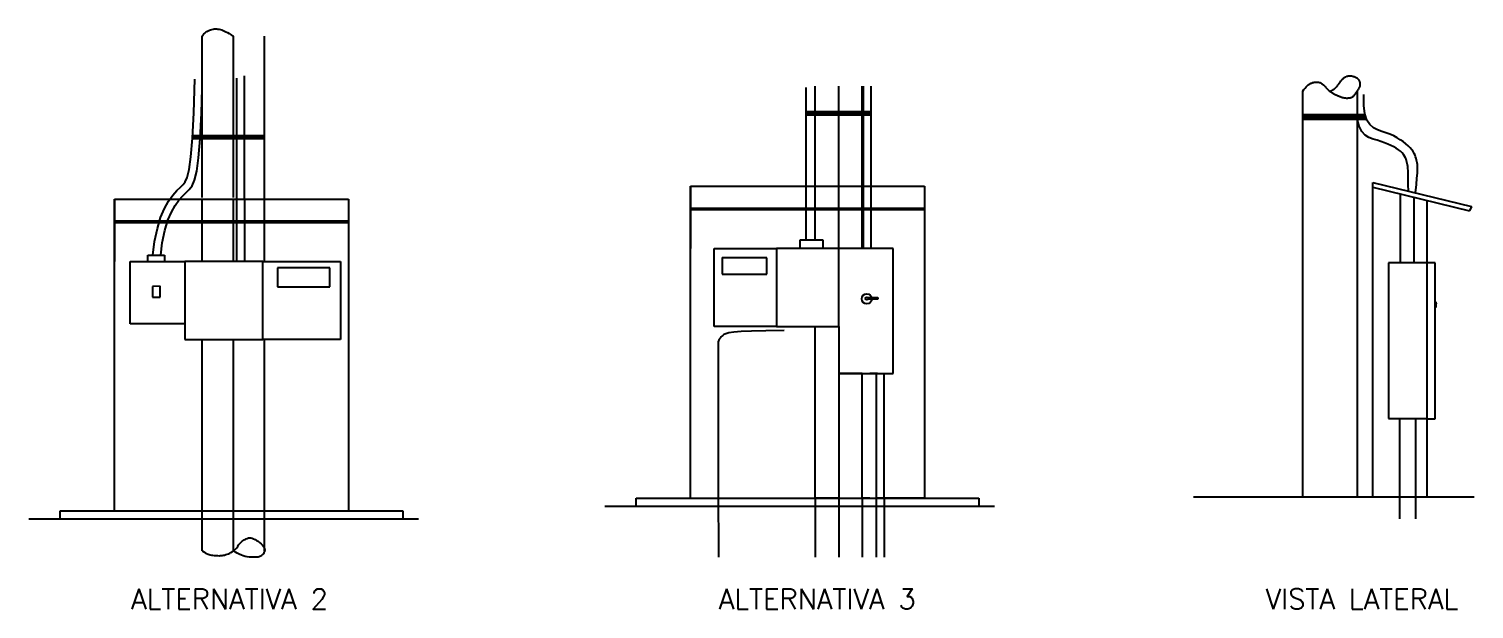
# Model space of a CAD drawing. Extents: x 0 to 422, y 0 to 49.
# Drawn here: x 0.3468 to 0.5323, y 0.5546 to 0.629 of the extents above; entities that cross this region are included whole.
import ezdxf

# ---------------------------------------------------------------- set-up
doc = ezdxf.new("R2010")
doc.units = 0
doc.header["$LTSCALE"] = 100
doc.header["$MEASUREMENT"] = 0
doc.linetypes.add('DASHED', pattern=[0.75, 0.5, -0.25])
doc.layers.get('0').update_dxf_attribs({"linetype": 'CONTINUOUS'})
doc.styles.add('ROMANS', font='ROMANS.shx', dxfattribs={"height": 250})

msp = doc.modelspace()

# ---------------------------------------------------------------- linework, layer by layer
for p, q in [((0.36905, 0.60739), (0.36905, 0.62809)), ((0.37705, 0.60721), (0.37705, 0.62809)), ((0.37348, 0.60721), (0.37348, 0.62273)), ((0.37448, 0.60721), (0.37448, 0.62299)), ((0.44657, 0.60892), (0.44657, 0.62152)), ((0.44773, 0.60892), (0.44773, 0.6217)), ((0.45373, 0.60908), (0.45373, 0.6217)), ((0.4539, 0.60876), (0.4539, 0.6217)), ((0.4549, 0.60908), (0.4549, 0.6217)), ((0.51028, 0.56904), (0.51028, 0.62104)), ((0.51728, 0.62104), (0.51728, 0.56904)), ((0.4549, 0.61838), (0.44657, 0.61838)), ((0.4549, 0.61818), (0.44657, 0.61818)), ((0.4549, 0.61798), (0.44657, 0.61798)), ((0.51026, 0.61806), (0.51828, 0.61806)), ((0.51026, 0.61786), (0.51835, 0.61786)), ((0.51026, 0.61766), (0.51842, 0.61766)), ((0.51026, 0.61746), (0.51847, 0.61746)), ((0.36786, 0.61537), (0.37705, 0.61537)), ((0.36786, 0.61517), (0.37705, 0.61517)), ((0.36786, 0.61497), (0.37705, 0.61497)), ((0.43173, 0.56885), (0.43173, 0.60885)), ((0.43173, 0.60885), (0.46173, 0.60885)), ((0.43173, 0.60885), (0.43173, 0.60605)), ((0.46173, 0.60885), (0.46173, 0.56885)), ((0.51928, 0.60935), (0.53193, 0.60627)), ((0.51928, 0.60873), (0.51928, 0.60935)), ((0.51928, 0.56904), (0.51928, 0.60873)), ((0.51928, 0.60873), (0.5317, 0.60571)), ((0.3578, 0.56721), (0.3578, 0.60721)), ((0.3578, 0.60721), (0.3878, 0.60721)), ((0.3578, 0.60721), (0.3578, 0.60441)), ((0.37348, 0.60721), (0.37448, 0.60721)), ((0.3878, 0.60721), (0.3878, 0.56721)), ((0.52628, 0.56904), (0.52628, 0.60704)), ((0.43173, 0.60605), (0.46173, 0.60605)), ((0.43173, 0.60585), (0.46173, 0.60585)), ((0.43173, 0.60585), (0.43173, 0.60085)), ((0.53193, 0.60627), (0.5317, 0.60571)), ((0.3578, 0.60441), (0.3878, 0.60441)), ((0.3578, 0.60421), (0.3878, 0.60421)), ((0.3578, 0.60421), (0.3578, 0.59921)), ((0.44873, 0.60194), (0.44575, 0.60194)), ((0.44575, 0.60194), (0.44575, 0.60085)), ((0.44873, 0.60085), (0.44873, 0.60194)), ((0.3598, 0.59921), (0.3668, 0.59921)), ((0.3598, 0.59121), (0.3598, 0.59921)), ((0.36206, 0.59921), (0.36206, 0.60003)), ((0.36206, 0.60003), (0.36418, 0.60003)), ((0.36418, 0.60003), (0.36418, 0.59921)), ((0.3668, 0.59921), (0.3668, 0.58921)), ((0.3768, 0.59921), (0.3668, 0.59921)), ((0.3668, 0.59921), (0.3668, 0.59121)), ((0.3768, 0.58921), (0.3768, 0.59921)), ((0.3768, 0.59921), (0.3868, 0.59921)), ((0.3868, 0.59921), (0.3868, 0.58921)), ((0.43473, 0.60085), (0.44273, 0.60085)), ((0.43473, 0.59085), (0.43473, 0.60085)), ((0.43577, 0.5997), (0.43577, 0.59758)), ((0.44152, 0.59969), (0.43577, 0.59969)), ((0.43577, 0.59969), (0.43577, 0.59912)), ((0.44152, 0.59758), (0.44152, 0.59969)), ((0.44273, 0.60085), (0.44273, 0.59085)), ((0.45773, 0.60085), (0.44273, 0.60085)), ((0.44273, 0.60085), (0.44273, 0.59085)), ((0.45073, 0.59085), (0.45073, 0.60085)), ((0.45773, 0.58485), (0.45773, 0.60085)), ((0.38542, 0.59841), (0.37872, 0.59841)), ((0.37872, 0.59841), (0.37872, 0.59749)), ((0.37872, 0.59807), (0.37872, 0.59595)), ((0.38542, 0.59595), (0.38542, 0.59841)), ((0.43577, 0.59758), (0.44152, 0.59758)), ((0.52728, 0.59904), (0.52628, 0.59904)), ((0.52728, 0.57904), (0.52728, 0.59904)), ((0.36364, 0.59603), (0.36268, 0.59599)), ((0.36268, 0.59599), (0.36268, 0.59461)), ((0.36364, 0.59461), (0.36364, 0.59603)), ((0.37872, 0.59595), (0.38542, 0.59595)), ((0.36268, 0.59461), (0.36364, 0.59461)), ((0.45448, 0.59457), (0.45576, 0.59457)), ((0.45576, 0.59438), (0.45449, 0.59438)), ((0.45576, 0.59457), (0.45576, 0.59438)), ((0.52728, 0.59403), (0.52738, 0.59403)), ((0.52738, 0.59403), (0.52738, 0.59331)), ((0.52738, 0.59385), (0.52748, 0.59379)), ((0.52747, 0.59377), (0.52738, 0.5938)), ((0.52748, 0.59379), (0.52747, 0.59377)), ((0.52738, 0.59331), (0.52728, 0.59331)), ((0.3668, 0.59121), (0.3598, 0.59121)), ((0.44273, 0.59085), (0.43473, 0.59085)), ((0.44273, 0.59085), (0.45073, 0.59085)), ((0.44773, 0.59084), (0.44773, 0.59085)), ((0.45073, 0.59085), (0.45073, 0.58485)), ((0.3668, 0.58921), (0.3768, 0.58921)), ((0.3868, 0.58921), (0.3768, 0.58921)), ((0.45073, 0.58485), (0.45773, 0.58485)), ((0.45373, 0.58485), (0.45073, 0.58485)), ((0.45573, 0.58485), (0.45473, 0.58485)), ((0.52628, 0.56904), (0.52628, 0.57904)), ((0.52628, 0.57904), (0.52728, 0.57904)), ((0.42073, 0.56785), (0.47073, 0.56785)), ((0.42073, 0.56785), (0.42473, 0.56785)), ((0.42473, 0.56885), (0.46873, 0.56885)), ((0.42473, 0.56885), (0.43173, 0.56885)), ((0.42473, 0.56785), (0.42473, 0.56885)), ((0.45073, 0.56885), (0.44773, 0.56885)), ((0.45473, 0.56885), (0.45373, 0.56885)), ((0.46173, 0.56885), (0.45573, 0.56885)), ((0.46873, 0.56885), (0.46873, 0.56785)), ((0.49628, 0.56904), (0.53228, 0.56904)), ((0.49628, 0.56904), (0.51028, 0.56904)), ((0.51728, 0.56904), (0.51928, 0.56904)), ((0.51928, 0.56904), (0.52628, 0.56904)), ((0.3468, 0.56621), (0.3968, 0.56621)), ((0.3468, 0.56621), (0.3508, 0.56621)), ((0.3508, 0.56621), (0.3508, 0.56721)), ((0.3508, 0.56721), (0.3948, 0.56721)), ((0.3508, 0.56721), (0.3578, 0.56721)), ((0.3578, 0.56721), (0.3688, 0.56721)), ((0.3948, 0.56721), (0.3948, 0.56621))]:
    msp.add_line(p, q)
at = {"linetype": 'DASHED'}
for p, q in [((0.37305, 0.60739), (0.37305, 0.62809)), ((0.45073, 0.60892), (0.45073, 0.6217)), ((0.44657, 0.60194), (0.44657, 0.60892)), ((0.44773, 0.60194), (0.44773, 0.60892)), ((0.45073, 0.60085), (0.45073, 0.60892)), ((0.45373, 0.60085), (0.45373, 0.60908)), ((0.4539, 0.60085), (0.4539, 0.60876)), ((0.4549, 0.60085), (0.4549, 0.60908)), ((0.36905, 0.59921), (0.36905, 0.60705)), ((0.37305, 0.59921), (0.37305, 0.60721)), ((0.37348, 0.59921), (0.37348, 0.60721)), ((0.37448, 0.60721), (0.37448, 0.59921)), ((0.37705, 0.59921), (0.37705, 0.60721)), ((0.52628, 0.59904), (0.52128, 0.59904)), ((0.52128, 0.59904), (0.52128, 0.57906)), ((0.52461, 0.59904), (0.52261, 0.59904)), ((0.44773, 0.56885), (0.44773, 0.59084)), ((0.36905, 0.56209), (0.36905, 0.58921)), ((0.37305, 0.56209), (0.37305, 0.58921)), ((0.37705, 0.56209), (0.37705, 0.58921)), ((0.45073, 0.58485), (0.45073, 0.56885)), ((0.45373, 0.56885), (0.45373, 0.58485)), ((0.45555, 0.58485), (0.45555, 0.56885)), ((0.45655, 0.56885), (0.45655, 0.58485)), ((0.52128, 0.57906), (0.52611, 0.57906)), ((0.5227, 0.57892), (0.5227, 0.56622)), ((0.52474, 0.57906), (0.52474, 0.56622)), ((0.44773, 0.56885), (0.44773, 0.5613)), ((0.45073, 0.56885), (0.45073, 0.5613)), ((0.45373, 0.56885), (0.45373, 0.5613)), ((0.45555, 0.56885), (0.45555, 0.5613)), ((0.45655, 0.56885), (0.45655, 0.5613))]:
    msp.add_line(p, q, dxfattribs=at)
for points in [[(0.36905, 0.62809), (0.36914, 0.62824), (0.36925, 0.62838), (0.36938, 0.6285), (0.36951, 0.62861), (0.36965, 0.62871), (0.36981, 0.62879), (0.36996, 0.62886), (0.37012, 0.62892), (0.37028, 0.62896), (0.37043, 0.629), (0.37059, 0.62902), (0.37075, 0.62903), (0.3709, 0.62902), (0.37106, 0.62901), (0.37122, 0.62898), (0.37138, 0.62894), (0.37155, 0.62889), (0.37171, 0.62883), (0.37189, 0.62875), (0.37208, 0.62866), (0.37229, 0.62855), (0.37252, 0.62842), (0.37277, 0.62827), (0.37305, 0.62809)], [(0.36272, 0.60003), (0.36293, 0.60177), (0.36328, 0.60344), (0.3637, 0.60483), (0.36418, 0.60599), (0.36471, 0.60693), (0.36525, 0.60769), (0.36579, 0.60829), (0.36626, 0.60875), (0.36661, 0.60909), (0.36686, 0.60942), (0.3671, 0.60997), (0.36735, 0.61099), (0.36758, 0.61262), (0.36778, 0.615), (0.36795, 0.61828), (0.36809, 0.6226)], [(0.36372, 0.60003), (0.36392, 0.60161), (0.36425, 0.60319), (0.36464, 0.60449), (0.36508, 0.60555), (0.36555, 0.60639), (0.36604, 0.60706), (0.36651, 0.60759), (0.36696, 0.60803), (0.36737, 0.60843), (0.36773, 0.60891), (0.36805, 0.60965), (0.36833, 0.6108), (0.36857, 0.61251), (0.36878, 0.61493), (0.36895, 0.61823), (0.36905, 0.62138)], [(0.51028, 0.62104), (0.51045, 0.62126), (0.5106, 0.62145), (0.51072, 0.62159), (0.51082, 0.6217), (0.51091, 0.62179), (0.51099, 0.62186), (0.51106, 0.62191), (0.51113, 0.62196), (0.5112, 0.622), (0.51126, 0.62203), (0.51134, 0.62207), (0.51141, 0.62209), (0.51148, 0.62212), (0.51156, 0.62214), (0.51165, 0.62216), (0.51174, 0.62218), (0.51183, 0.6222), (0.51193, 0.62221), (0.51203, 0.62221), (0.51213, 0.62221), (0.51223, 0.62221), (0.51233, 0.62219), (0.51243, 0.62217), (0.51253, 0.62214), (0.51262, 0.6221), (0.51271, 0.62204), (0.51279, 0.62199), (0.51287, 0.62192), (0.51294, 0.62185), (0.51302, 0.62178), (0.51308, 0.62171), (0.51315, 0.62164), (0.51321, 0.62157), (0.51327, 0.6215), (0.51333, 0.62144), (0.51339, 0.62138), (0.51345, 0.62132), (0.51351, 0.62126), (0.51357, 0.62121), (0.51363, 0.62115), (0.51369, 0.6211), (0.51376, 0.62105), (0.51382, 0.621), (0.51389, 0.62095), (0.51396, 0.6209), (0.51403, 0.62086), (0.51409, 0.62082), (0.51416, 0.62078), (0.51423, 0.62074), (0.5143, 0.6207), (0.51437, 0.62066), (0.51444, 0.62063), (0.51451, 0.62059), (0.51459, 0.62056), (0.51466, 0.62053), (0.51473, 0.6205), (0.5148, 0.62046), (0.51487, 0.62043), (0.51495, 0.6204), (0.51502, 0.62037), (0.51509, 0.62034), (0.51517, 0.62032), (0.51524, 0.62029), (0.51531, 0.62027), (0.51538, 0.62025), (0.51544, 0.62023), (0.51551, 0.62022), (0.51557, 0.6202), (0.51564, 0.62019), (0.5157, 0.62018), (0.51576, 0.62017), (0.51581, 0.62017), (0.51587, 0.62016), (0.51592, 0.62016), (0.51598, 0.62016), (0.51603, 0.62016), (0.51608, 0.62016), (0.51614, 0.62017), (0.5162, 0.62017), (0.51626, 0.62018), (0.51632, 0.62019), (0.51639, 0.62021), (0.51645, 0.62023), (0.51652, 0.62025), (0.51659, 0.62028), (0.51666, 0.62032), (0.51673, 0.62036), (0.5168, 0.62042), (0.51686, 0.62048), (0.51693, 0.62054), (0.51699, 0.62061), (0.51705, 0.62069), (0.5171, 0.62077), (0.51716, 0.62085), (0.51721, 0.62093), (0.51726, 0.621), (0.51731, 0.62108), (0.51736, 0.62115), (0.51741, 0.62121), (0.51745, 0.62128), (0.51749, 0.62135), (0.51753, 0.62141), (0.51756, 0.62148), (0.51759, 0.62155), (0.51762, 0.62162), (0.51764, 0.6217), (0.51765, 0.62177), (0.51766, 0.62185), (0.51767, 0.62192), (0.51767, 0.622), (0.51766, 0.62208), (0.51765, 0.62215), (0.51763, 0.62223), (0.5176, 0.6223), (0.51757, 0.62237), (0.51753, 0.62244), (0.51749, 0.6225), (0.51743, 0.62256), (0.51737, 0.62262), (0.51731, 0.62267), (0.51723, 0.62272), (0.51716, 0.62277), (0.51707, 0.62281), (0.51699, 0.62284), (0.5169, 0.62287), (0.51682, 0.6229), (0.51673, 0.62292), (0.51665, 0.62294), (0.51657, 0.62295), (0.5165, 0.62296), (0.51643, 0.62297), (0.51636, 0.62297), (0.51629, 0.62297), (0.51623, 0.62297), (0.51616, 0.62296), (0.5161, 0.62295), (0.51604, 0.62294), (0.51598, 0.62293), (0.51592, 0.62291), (0.51586, 0.62288), (0.5158, 0.62286), (0.51574, 0.62283), (0.51568, 0.62279), (0.51561, 0.62275), (0.51555, 0.62271), (0.51549, 0.62266), (0.51543, 0.6226), (0.51536, 0.62254), (0.5153, 0.62248), (0.51524, 0.62241), (0.51518, 0.62234), (0.51511, 0.62227), (0.51505, 0.62219), (0.51499, 0.62211), (0.51493, 0.62204), (0.51488, 0.62196), (0.51482, 0.62188), (0.51477, 0.62181), (0.51471, 0.62174), (0.51466, 0.62167), (0.51462, 0.62162), (0.51457, 0.62156), (0.51453, 0.62151), (0.51449, 0.62147), (0.51444, 0.62143), (0.5144, 0.62138), (0.51436, 0.62135), (0.51431, 0.62131), (0.51426, 0.62127), (0.51421, 0.62123), (0.51416, 0.62119), (0.51411, 0.62116), (0.51406, 0.62113), (0.51401, 0.6211), (0.51396, 0.62107), (0.51391, 0.62105)], [(0.52476, 0.60801), (0.52487, 0.60907), (0.52495, 0.60991), (0.525, 0.61054), (0.52502, 0.61102), (0.52502, 0.61138), (0.52501, 0.61164), (0.52498, 0.61184), (0.52494, 0.61203), (0.5249, 0.61221), (0.52485, 0.61241), (0.52478, 0.61262), (0.5247, 0.61284), (0.52459, 0.61306), (0.52445, 0.6133), (0.52428, 0.61354), (0.52407, 0.61379), (0.52382, 0.61405), (0.52352, 0.61431), (0.52319, 0.61457), (0.52281, 0.61482), (0.5224, 0.61507), (0.52196, 0.6153), (0.52148, 0.61552), (0.52097, 0.61571), (0.52043, 0.61589), (0.51989, 0.61609), (0.51937, 0.61636), (0.51891, 0.61676), (0.51853, 0.61733), (0.51826, 0.61813), (0.51812, 0.61921), (0.51815, 0.6206)], [(0.52386, 0.60818), (0.52384, 0.60911), (0.52383, 0.60984), (0.52381, 0.6104), (0.5238, 0.61083), (0.52378, 0.61115), (0.52376, 0.61139), (0.52374, 0.61158), (0.52371, 0.61175), (0.52367, 0.61193), (0.52362, 0.61211), (0.52355, 0.61231), (0.52346, 0.61251), (0.52334, 0.61271), (0.5232, 0.61292), (0.52303, 0.61312), (0.52282, 0.61333), (0.52258, 0.61352), (0.52229, 0.61372), (0.52197, 0.61391), (0.52161, 0.61409), (0.52122, 0.61426), (0.52079, 0.61443), (0.52033, 0.61459), (0.51984, 0.61475), (0.51932, 0.61491), (0.51879, 0.61511), (0.5183, 0.61542), (0.51786, 0.61588), (0.51751, 0.61656), (0.51728, 0.61751), (0.51728, 0.61752)]]:
    msp.add_lwpolyline(points)
at = {"const_width": 0.00000002}
for points in [[(0.37305, 0.62809), (0.37338, 0.62853), (0.37376, 0.62865), (0.37438, 0.62859), (0.37514, 0.62815), (0.37594, 0.62779), (0.37705, 0.62809), (0.377, 0.62859), (0.3762, 0.62883), (0.3752, 0.62865), (0.3747, 0.62841)], [(0.36809, 0.6226), (0.36815, 0.62256), (0.36821, 0.62254), (0.36825, 0.62251), (0.36829, 0.62249), (0.36832, 0.62248), (0.36834, 0.62246), (0.36836, 0.62245), (0.36838, 0.62244), (0.3684, 0.62242), (0.36841, 0.62241), (0.36843, 0.62241), (0.36845, 0.6224), (0.36846, 0.62239), (0.36848, 0.62238), (0.3685, 0.62237), (0.36852, 0.62237), (0.36855, 0.62236), (0.36857, 0.62235), (0.3686, 0.62234), (0.36862, 0.62234), (0.36865, 0.62233), (0.36868, 0.62233), (0.3687, 0.62233), (0.36872, 0.62233), (0.36875, 0.62233), (0.36877, 0.62233), (0.36878, 0.62233), (0.3688, 0.62234), (0.36882, 0.62235), (0.36883, 0.62237), (0.36885, 0.62238), (0.36886, 0.6224), (0.36888, 0.62243), (0.36889, 0.62245), (0.36891, 0.62248), (0.36892, 0.62251), (0.36893, 0.62254), (0.36894, 0.62256), (0.36894, 0.62259), (0.36894, 0.62262), (0.36893, 0.62264), (0.36892, 0.62266), (0.36891, 0.62268), (0.3689, 0.6227), (0.36888, 0.62272), (0.36886, 0.62273), (0.36884, 0.62274), (0.36882, 0.62275), (0.3688, 0.62276), (0.36878, 0.62277), (0.36876, 0.62278), (0.36873, 0.62278), (0.36871, 0.62278), (0.36868, 0.62278), (0.36866, 0.62278), (0.36863, 0.62277), (0.3686, 0.62276), (0.36857, 0.62275), (0.36855, 0.62273), (0.36852, 0.62271), (0.36849, 0.62269), (0.36847, 0.62267), (0.36844, 0.62265), (0.36842, 0.62263), (0.36841, 0.62261), (0.36839, 0.62259), (0.36838, 0.62257), (0.36837, 0.62255), (0.36836, 0.62253), (0.36835, 0.62252), (0.36834, 0.6225), (0.36832, 0.62249)], [(0.36902, 0.62061), (0.36898, 0.62265)], [(0.37348, 0.62273), (0.37388, 0.62255), (0.37426, 0.62267), (0.37448, 0.62299), (0.37408, 0.62305), (0.37376, 0.62261)]]:
    msp.add_lwpolyline(points, dxfattribs=at)
at = {"linetype": 'DASHED'}
for points in [[(0.52283, 0.59904), (0.52283, 0.60786)], [(0.52461, 0.59904), (0.52461, 0.60743)], [(0.44375, 0.59034), (0.44137, 0.59033), (0.43955, 0.59028), (0.4382, 0.59022), (0.43725, 0.59014), (0.43662, 0.59005), (0.43623, 0.58994), (0.436, 0.58984), (0.43587, 0.58973), (0.43575, 0.58963), (0.43565, 0.58953), (0.43555, 0.58943), (0.43547, 0.58934), (0.4354, 0.58924), (0.43534, 0.58913), (0.43529, 0.58902), (0.43526, 0.58891), (0.43524, 0.58873), (0.43524, 0.58824), (0.43524, 0.58712), (0.43525, 0.58507), (0.43526, 0.58176), (0.43527, 0.57691), (0.43528, 0.57019), (0.43529, 0.5613)]]:
    msp.add_lwpolyline(points, dxfattribs=at)
msp.add_lwpolyline([(0.36905, 0.56209, 0.052254), (0.36979, 0.56168, 0.074403), (0.37036, 0.56153, 0.027415), (0.37123, 0.56148, 0.048427), (0.37172, 0.56153, 0.052955), (0.3724, 0.56173, 0.05076), (0.37305, 0.56209, 0.104021), (0.37359, 0.56267, -0.094109), (0.37418, 0.56333, -0.048183), (0.3747, 0.56364, -0.070802), (0.37508, 0.56377, -0.137435), (0.37544, 0.56373, -0.055531), (0.3762, 0.56333, -0.093992), (0.37693, 0.56261, -0.186331), (0.37705, 0.56209, -0.172225), (0.37679, 0.56161, -0.141347), (0.3762, 0.56131, -0.047474), (0.37583, 0.56127, -0.023717), (0.37508, 0.56131, -0.068594), (0.37407, 0.56154, -0.061175), (0.37305, 0.56209)], format="xyb")
for centre, radius in [((0.45433, 0.59441), 0.000649), ((0.45435, 0.59446), 0.000169)]:
    msp.add_circle(centre, radius)

# ---------------------------------------------------------------- texts
at = {"style": 'ROMANS'}
for s, p in [('ALTERNATIVA 2', (0.35989, 0.55463)), ('ALTERNATIVA 3', (0.43533, 0.55463)), ('VISTA LATERAL', (0.50551, 0.55463))]:
    msp.add_text(s, height=0.0026, dxfattribs=at).set_placement(p)

doc.saveas('drawing.dxf')
